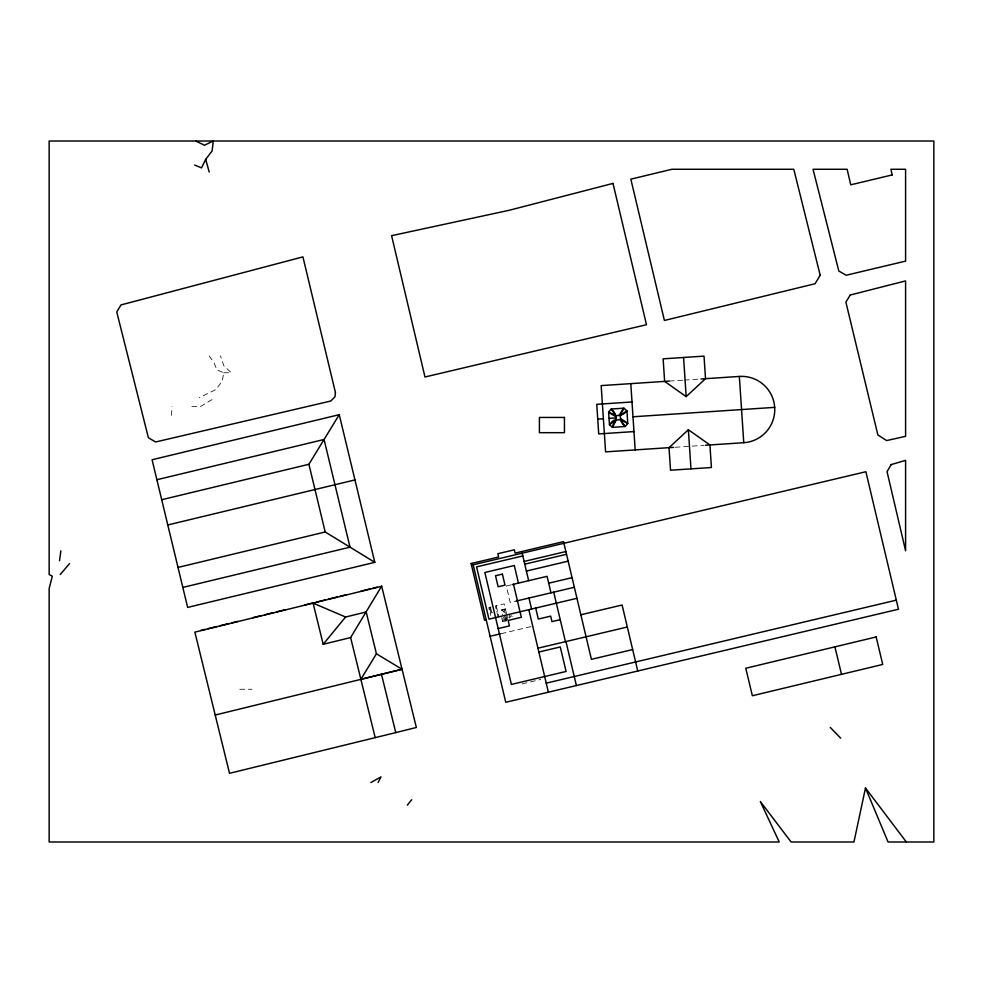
<?xml version="1.0" encoding="UTF-8"?>
<svg xmlns="http://www.w3.org/2000/svg" width="983" height="983" viewBox="0 0 983 983"><rect width="100%" height="100%" fill="white"/><g stroke="black" fill="none" stroke-linecap="round" stroke-linejoin="round"><path stroke-width="0.74" stroke-dasharray="4.92 3.69" d="M171.521 415.379L172.05 406.667M506.749 620.728L502.632 621.711L502.485 620.236L503.321 617.435L506.921 619.659M209.17 355.932L214.085 362.862L216.997 369.927L223.706 372.754L222.256 381.232L215.67 389.71L199.266 397.648M508.936 617.693L509.747 614.989M503.91 611.819L504.967 609.534L501.944 610.246L502.559 612.814M509.612 618L511.099 615.591L512.241 616.525M212.009 399.626L200.348 406.606L191.206 406.667M510.767 584.922L506.294 585.979L510.214 602.481L517.414 600.773M491.291 606.966L488.821 607.555L489.792 611.672M505.397 608.858L501.269 609.829L502.411 614.67M492.594 612.47L490.124 613.048L491.095 617.177M496.722 611.487L497.545 611.291M501.109 633.679L531.299 626.527M522.12 683.885L540.797 679.462M669.177 381.097L682.804 380.188M684.315 380.089L700.977 378.983M675.088 447.265L703.865 445.348M223.706 372.754L231.275 372.754L223.805 365.688L220.438 355.797M239.778 689.267L251.967 689.267M502.485 620.236L506.712 620.359M502.718 618.786L506.773 620.003M501.944 610.246L505.889 613.38L504.967 609.534M504.254 616.292L507.154 619.376M505.446 615.432L507.461 619.155M506.54 613.687L504.218 603.906L495.42 605.983L498.025 616.992M506.823 614.903L507.474 617.656M501.649 617.582L502.632 621.711M496.243 605.798L498.848 616.796M490.468 607.162L492.422 615.407M489.645 607.359L491.598 615.604"/><path stroke-width="1.47" d="M59.533 560.679L60.86 550.787M865.482 787.973L853.957 841.989L791.118 841.989L760.326 801.489L779.236 841.989L49.15 841.989L49.15 588.559L52.296 576.222L49.15 574.539L49.15 141.011L933.85 141.011L933.85 841.989L888.067 841.989L865.482 787.973L906.351 841.989M195.715 141.011L204.464 145.251L213.274 141.011L212.144 150.866L205.693 159.381L201.54 167.86L194.573 165.033M616.218 420.011L612.446 427.347L609.448 424.717L608.6 412.024L611.229 409.014L623.922 408.178L626.933 410.808L627.768 423.501L625.139 426.499L612.446 427.347L613.392 424.017A11.599 3.797 -42 0 1 615.333 421.08L616.218 420.011L615.358 414.519A11.599 3.195 72.4 0 0 613.613 411.447L611.229 409.014L615.936 415.784L621.428 414.937A11.599 3.195 -17.6 0 0 624.5 413.192L626.933 410.808L620.162 415.502L621.01 421.007A11.599 3.195 72.4 0 0 622.755 424.078L625.139 426.499L620.445 419.741L616.218 420.011L609.448 424.717L611.807 421.904A11.919 3.809 -20.1 0 1 614.891 419.864L616.157 419.2M620.162 415.502L623.922 408.178L621.772 411.041A11.993 1.487 -64.1 0 0 619.843 414.285L619.155 415.576M378.086 782.529L380.999 776.877L370.849 782.529M215.216 715.034L402.059 669.276L360.884 679.29L376.428 653.781L366.168 611.967L345.586 617.017L313.086 603.132L323.186 644.295L350.624 637.562L381.674 586.077M161.716 499.72L308.908 464.283L339.246 414.679L374.806 562.337L187.642 607.408L152.082 459.749L339.246 414.679M407.318 805.138L411.656 799.744M323.186 644.295L345.586 617.017M60.233 574.514L69.584 563.529M686.171 396.604L705.524 378.688L704.025 356.129L663.132 358.844L664.631 381.404L686.171 396.604L683.578 357.48M688.37 429.743L669.03 447.67L670.529 470.218L711.422 467.515L709.923 444.955L688.37 429.743L690.975 468.866M395.768 732.605L416.35 727.481L381.699 586.298L194.867 632.13L229.518 773.314L395.768 732.605L381.478 674.326M200.778 630.459L205.226 629.366M208.199 628.641L217.096 626.454M220.057 625.729L228.953 623.554M231.914 622.817L237.849 621.367M252.68 617.729L261.576 615.542M264.538 614.817L273.434 612.63M276.407 611.905L285.303 609.73M304.57 605L313.466 602.812M316.44 602.087L325.336 599.9M328.297 599.175L337.194 596.988M340.167 596.263L346.09 594.813M360.921 591.176L369.817 588.989M372.778 588.264L377.226 587.17M156.899 479.729L324.071 439.475L350.009 547.162L182.826 587.416M167.798 524.971L354.961 479.913M178.021 567.424L325.201 531.987L374.806 562.337M486.204 619.794L484.545 620.187L471.127 563.529L498.627 557.017L497.84 553.712L514.342 549.804L515.129 553.11L563.529 541.633L591.41 659.335L632.659 649.566M473.167 564.795L865.888 471.729L898.462 609.227L505.754 702.292L473.167 564.795L471.127 563.529M522.809 555.936L476.571 566.884L488.956 619.143L576.947 598.291M524.111 561.44L565.876 551.537M524.762 564.181L566.527 554.289M526.384 571.062L568.149 561.158M512.118 584.602L547.064 576.321L550.971 592.823M548.686 583.202L572.057 577.66M516.026 601.105L574.342 587.281M498.16 628.579L509.427 625.901L508.125 620.408L521.334 617.275L513.507 584.271M490.112 636.284L500.396 633.851M560.236 619.671L551.979 621.625L550.677 616.132L538.303 619.057L535.698 608.059M580.855 614.78L622.104 605.012L637.746 671.008M537.947 648.19L627.326 627.007M538.856 652.024L560.273 646.949L566.085 671.463L511.393 684.426L484.865 572.475L514.293 565.508L518.459 583.103M546.229 683.16L896.312 600.158M669.177 381.097L601.178 385.606L605.589 451.873L673.576 447.363M700.977 378.983L739.351 376.44A33.201 33.201 0 0 1 774.69 407.367A33.201 33.201 0 0 1 743.762 442.706L705.376 445.25M632.008 401.973L596.755 404.32L598.721 433.921L633.974 431.586M597.738 419.114L603.378 418.746M609.018 418.365L616.071 417.898M632.991 416.78L774.69 407.367M615.936 415.784L608.6 412.024L611.463 414.076A11.919 1.364 25.3 0 0 614.694 415.932L615.985 416.608M620.445 419.741L627.768 423.501L624.905 421.338A11.993 1.487 25.9 0 0 621.661 419.422L620.371 418.721M376.428 653.781L402.059 669.276M830.254 727.42L840.686 738.184M205.693 159.381L209.232 172.099M350.624 637.562L375.174 737.582M834.911 646.851L841.509 674.338M308.908 464.283L325.201 531.987M565.962 641.555L576.394 685.544M553.724 592.171L565.446 641.678M522.157 553.183L528.67 580.683M528.965 598.033L531.57 609.042M528.829 609.693L548.379 692.192M739.351 376.44L743.762 442.706M630.791 383.64L635.19 449.907M335.424 392.536L334.982 396.776L330.841 401.015L155.621 441.981L148.384 437.742L116.756 311.992L120.995 304.927L302.924 256.882L335.424 392.536M891.188 464.59L887.047 471.656L905.589 550.787L905.589 460.351L891.188 464.59M820.191 275.252L815.067 283.731L664.397 320.47L630.84 179.164L671.905 169.273L793.785 169.273L820.191 275.252M850.221 295.035L845.884 302.1L877.856 434.916L886.605 440.568L905.589 436.329L905.589 280.905L850.221 295.035M612.999 183.403L509.317 210.251L391.603 235.687L424.975 376.993L646.47 324.709L612.999 183.403M892.171 174.925L850.75 184.816L847.125 169.273L813.039 169.273L838.818 271.013L846.154 275.252L905.589 261.122L905.589 169.273L890.93 169.273L892.171 174.925M876.136 636.959L745.765 668.256L752.364 695.743L882.734 664.447L876.136 636.959M502.387 574.133L495.518 575.755L498.123 586.765L505.004 585.131L502.387 574.133M564.439 417.443L539.409 417.443L539.409 432.68L564.439 432.68L564.439 417.443"/></g></svg>
